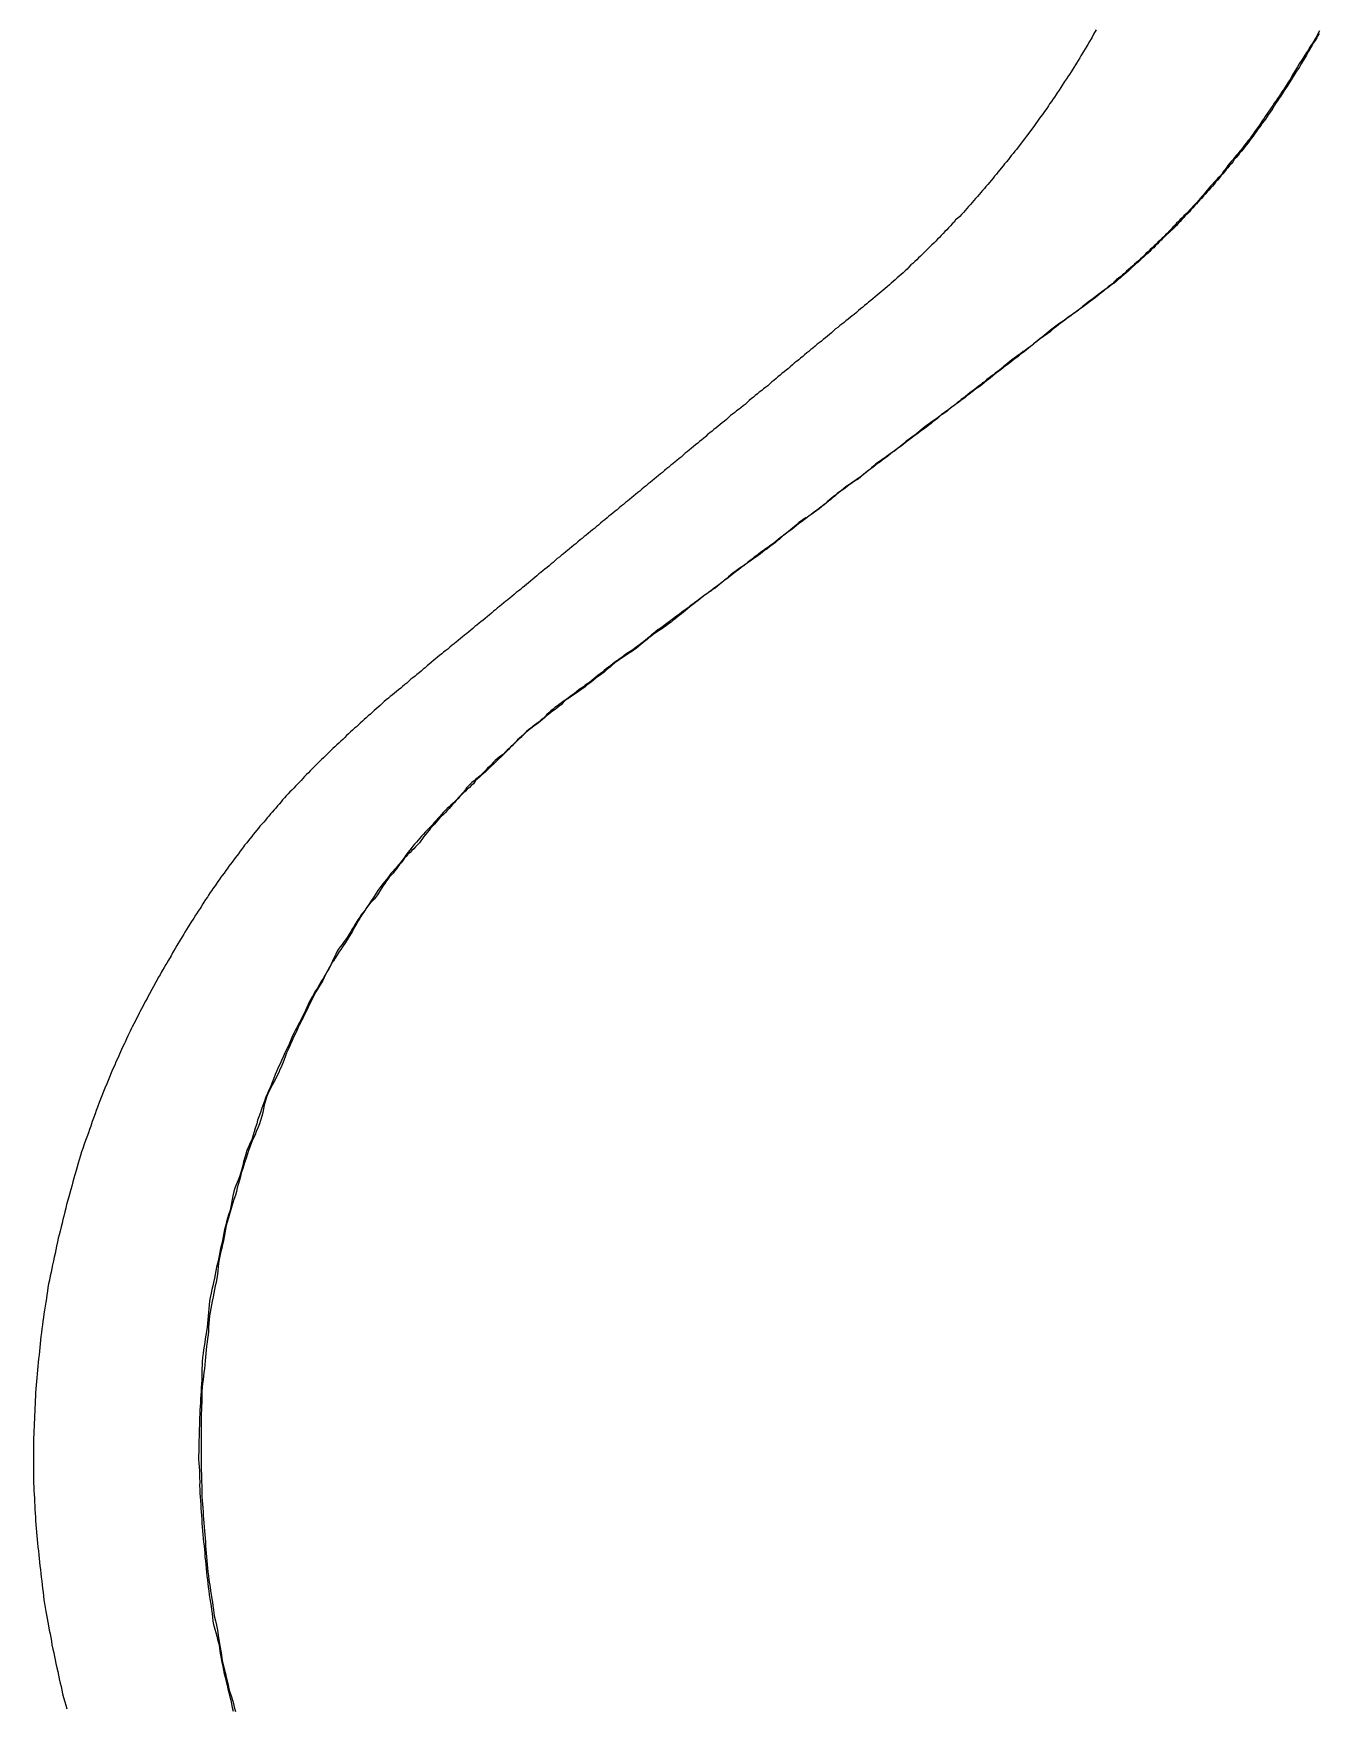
# Model space of a CAD drawing. Header units: millimetres. Extents: x 1.9 to 6, y -16.7 to 0.
# Drawn here: x 2.204 to 3.808, y -4.194 to -2.105 of the extents above; entities that cross this region are included whole.
import ezdxf

# ---------------------------------------------------------------- set-up
doc = ezdxf.new("R2010")
doc.units = ezdxf.units.MM
doc.header["$MEASUREMENT"] = 0
for name, color, linetype in [('Actual_1', 7, 'Continuous'), ('Actual_2', 7, 'Continuous'), ('Actual_3', 7, 'Continuous')]:
    doc.layers.add(name, color=color, linetype=linetype)

msp = doc.modelspace()

# ---------------------------------------------------------------- linework, layer by layer
at = {"layer": 'Actual_1'}
msp.add_lwpolyline([(3.8081, -2.1054), (3.8061, -2.1089), (3.8049, -2.1109), (3.8028, -2.1143), (3.8004, -2.1176), (3.7993, -2.1198), (3.7973, -2.1233), (3.7962, -2.1253), (3.794, -2.1289), (3.792, -2.1325), (3.7909, -2.1344), (3.7889, -2.138), (3.7867, -2.1413), (3.7855, -2.1434), (3.7834, -2.1469), (3.7822, -2.149), (3.7799, -2.1523), (3.7778, -2.1557), (3.7765, -2.1577), (3.7744, -2.1612), (3.7709, -2.1666), (3.7688, -2.17), (3.7675, -2.1721), (3.7653, -2.1754), (3.763, -2.1786), (3.7617, -2.1808), (3.7596, -2.1841), (3.7582, -2.1862), (3.756, -2.1895), (3.7536, -2.1927), (3.7524, -2.1949), (3.7503, -2.1984), (3.749, -2.2005), (3.7468, -2.2038), (3.7445, -2.2069), (3.7431, -2.2091), (3.7409, -2.2122), (3.7392, -2.2144), (3.7369, -2.2174), (3.7355, -2.2197), (3.733, -2.2227), (3.7307, -2.2259), (3.7292, -2.228), (3.7271, -2.2313), (3.7257, -2.2335), (3.7233, -2.2366), (3.7209, -2.2395), (3.7194, -2.2418), (3.7171, -2.2447), (3.7152, -2.2469), (3.713, -2.2498), (3.7111, -2.2521), (3.7088, -2.2549), (3.7071, -2.2573), (3.7046, -2.26), (3.7021, -2.2628), (3.7005, -2.2652), (3.6982, -2.268), (3.6963, -2.2703), (3.694, -2.273), (3.692, -2.2753), (3.6897, -2.2781), (3.6878, -2.2804), (3.6854, -2.2832), (3.6838, -2.2856), (3.6813, -2.2883), (3.6788, -2.291), (3.677, -2.2933), (3.6747, -2.296), (3.6726, -2.2983), (3.6703, -2.3009), (3.6681, -2.3032), (3.6658, -2.3058), (3.6637, -2.3081), (3.6614, -2.3107), (3.6592, -2.313), (3.6569, -2.3156), (3.6548, -2.3179), (3.6525, -2.3205), (3.6505, -2.3229), (3.648, -2.3254), (3.6461, -2.328), (3.6436, -2.3303), (3.6409, -2.3327), (3.6391, -2.3352), (3.6366, -2.3377), (3.6346, -2.3401), (3.6322, -2.3425), (3.63, -2.3449), (3.6277, -2.3471), (3.6253, -2.3495), (3.6228, -2.3515), (3.6204, -2.354), (3.6179, -2.3561), (3.6156, -2.3587), (3.613, -2.3607), (3.6109, -2.3633), (3.6083, -2.3654), (3.6062, -2.368), (3.6036, -2.3701), (3.6015, -2.3727), (3.5989, -2.3747), (3.5967, -2.3773), (3.5944, -2.3799), (3.5918, -2.3817), (3.5893, -2.3842), (3.5869, -2.3861), (3.5843, -2.3885), (3.582, -2.3906), (3.5794, -2.3929), (3.5771, -2.3951), (3.5744, -2.3974), (3.5722, -2.3995), (3.5695, -2.4018), (3.5672, -2.404), (3.5646, -2.4063), (3.5624, -2.4084), (3.5597, -2.4107), (3.5573, -2.4124), (3.5546, -2.4148), (3.5517, -2.4173), (3.5494, -2.4188), (3.5463, -2.4211), (3.5442, -2.4228), (3.5411, -2.425), (3.5389, -2.4268), (3.536, -2.4291), (3.5309, -2.4333), (3.528, -2.4357), (3.5257, -2.4374), (3.5227, -2.4396), (3.5205, -2.4412), (3.5174, -2.4434), (3.5121, -2.4472), (3.509, -2.4495), (3.5068, -2.4512), (3.5037, -2.4534), (3.5015, -2.455), (3.4985, -2.4573), (3.4932, -2.4612), (3.4901, -2.4635), (3.4879, -2.4652), (3.4849, -2.4674), (3.4826, -2.4691), (3.4797, -2.4715), (3.4773, -2.473), (3.4746, -2.4756), (3.4718, -2.478), (3.4695, -2.4797), (3.4664, -2.4819), (3.4642, -2.4835), (3.4611, -2.4857), (3.4588, -2.4871), (3.4559, -2.4897), (3.4529, -2.492), (3.4506, -2.4938), (3.4478, -2.496), (3.4455, -2.498), (3.4427, -2.5003), (3.4404, -2.5021), (3.4375, -2.5044), (3.4351, -2.5059), (3.4324, -2.5084), (3.4294, -2.5107), (3.4272, -2.5124), (3.4241, -2.5146), (3.4219, -2.5164), (3.4189, -2.5187), (3.4166, -2.5203), (3.4137, -2.5227), (3.4108, -2.5251), (3.4085, -2.5267), (3.4055, -2.5289), (3.4033, -2.5307), (3.4003, -2.533), (3.398, -2.5349), (3.3953, -2.5372), (3.3928, -2.5389), (3.3902, -2.5414), (3.3873, -2.5438), (3.3851, -2.5453), (3.3818, -2.5474), (3.3797, -2.549), (3.3765, -2.5512), (3.3713, -2.5553), (3.3684, -2.5577), (3.3662, -2.5595), (3.3632, -2.5617), (3.361, -2.5634), (3.358, -2.5657), (3.3557, -2.5671), (3.3527, -2.5696), (3.3497, -2.5719), (3.3475, -2.5735), (3.3443, -2.5757), (3.3421, -2.5773), (3.339, -2.5795), (3.3367, -2.581), (3.3339, -2.5836), (3.3312, -2.5861), (3.3288, -2.5879), (3.326, -2.5902), (3.3237, -2.5921), (3.3208, -2.5943), (3.3186, -2.5961), (3.3156, -2.5983), (3.3103, -2.6022), (3.3072, -2.6044), (3.305, -2.606), (3.3019, -2.6082), (3.2996, -2.6099), (3.2967, -2.6122), (3.2915, -2.6162), (3.2885, -2.6186), (3.2863, -2.6203), (3.2833, -2.6225), (3.2811, -2.6242), (3.278, -2.6265), (3.2757, -2.628), (3.2729, -2.6305), (3.2699, -2.6329), (3.2677, -2.6345), (3.2646, -2.6367), (3.2624, -2.6384), (3.2593, -2.6406), (3.257, -2.642), (3.2541, -2.6445), (3.251, -2.6469), (3.2488, -2.6485), (3.2458, -2.6507), (3.2436, -2.6526), (3.2407, -2.6549), (3.2384, -2.6566), (3.2355, -2.659), (3.2326, -2.6614), (3.2303, -2.6628), (3.2271, -2.6649), (3.2249, -2.6665), (3.2217, -2.6687), (3.2165, -2.6726), (3.2135, -2.6749), (3.2112, -2.6766), (3.2082, -2.6788), (3.2059, -2.6807), (3.2031, -2.683), (3.2007, -2.6849), (3.1981, -2.6873), (3.1956, -2.6889), (3.193, -2.6915), (3.1901, -2.6938), (3.1879, -2.6954), (3.1847, -2.6976), (3.1826, -2.6993), (3.1795, -2.7015), (3.177, -2.703), (3.1743, -2.7055), (3.1713, -2.7079), (3.1691, -2.7095), (3.166, -2.7117), (3.1638, -2.7134), (3.1608, -2.7157), (3.1583, -2.7172), (3.1556, -2.7198), (3.1527, -2.7222), (3.1504, -2.7238), (3.1474, -2.726), (3.1452, -2.7277), (3.1421, -2.7299), (3.1398, -2.7316), (3.137, -2.7341), (3.1344, -2.7367), (3.1319, -2.7384), (3.1292, -2.7408), (3.1269, -2.7426), (3.124, -2.7448), (3.1218, -2.7465), (3.1187, -2.7488), (3.1164, -2.7502), (3.1134, -2.7527), (3.1104, -2.755), (3.1082, -2.7566), (3.105, -2.7587), (3.1029, -2.7603), (3.0997, -2.7625), (3.0944, -2.7663), (3.0912, -2.7685), (3.089, -2.7701), (3.086, -2.7724), (3.0837, -2.7741), (3.0808, -2.7765), (3.0757, -2.7805), (3.0727, -2.7829), (3.0705, -2.7846), (3.0675, -2.7868), (3.0653, -2.7886), (3.0623, -2.7909), (3.06, -2.7926), (3.0572, -2.795), (3.0543, -2.7974), (3.052, -2.7989), (3.0488, -2.8011), (3.0466, -2.8027), (3.0435, -2.8049), (3.0411, -2.8063), (3.0382, -2.8088), (3.0353, -2.8112), (3.033, -2.8129), (3.0301, -2.8151), (3.0279, -2.817), (3.0249, -2.8192), (3.0226, -2.821), (3.0198, -2.8234), (3.0147, -2.8275), (3.0118, -2.8299), (3.0095, -2.8318), (3.0067, -2.834), (3.0045, -2.8359), (3.0015, -2.8381), (2.9993, -2.8398), (2.9963, -2.8421), (2.9934, -2.8446), (2.9911, -2.846), (2.9879, -2.8482), (2.9858, -2.8496), (2.9825, -2.8518), (2.9771, -2.8555), (2.9741, -2.8578), (2.9718, -2.8597), (2.969, -2.8619), (2.9667, -2.8639), (2.9639, -2.8661), (2.9616, -2.8679), (2.9588, -2.8703), (2.9559, -2.8728), (2.9536, -2.8742), (2.9504, -2.8764), (2.9483, -2.8779), (2.945, -2.88), (2.9397, -2.8837), (2.9364, -2.8859), (2.9343, -2.8874), (2.931, -2.8896), (2.9287, -2.8911), (2.9258, -2.8937), (2.9232, -2.8962), (2.9207, -2.8979), (2.9181, -2.9003), (2.9158, -2.9022), (2.9129, -2.9045), (2.9107, -2.9063), (2.9076, -2.9084), (2.9054, -2.91), (2.9024, -2.9124), (2.8995, -2.9148), (2.8971, -2.9164), (2.8942, -2.9187), (2.892, -2.9206), (2.8891, -2.9228), (2.8869, -2.9245), (2.8838, -2.9267), (2.8785, -2.9304), (2.8751, -2.9324), (2.873, -2.9339), (2.8698, -2.9362), (2.8673, -2.9377), (2.8646, -2.9404), (2.8621, -2.943), (2.8597, -2.9448), (2.8568, -2.9471), (2.8546, -2.9488), (2.8516, -2.951), (2.8494, -2.9528), (2.8464, -2.9551), (2.844, -2.9568), (2.8413, -2.9594), (2.8387, -2.9619), (2.8363, -2.9636), (2.8334, -2.9659), (2.8312, -2.9677), (2.8281, -2.9699), (2.8259, -2.9716), (2.8229, -2.9739), (2.8205, -2.9756), (2.8178, -2.9781), (2.8153, -2.9807), (2.8128, -2.9825), (2.8103, -2.9849), (2.8079, -2.987), (2.8056, -2.9894), (2.8032, -2.9918), (2.801, -2.9942), (2.7986, -2.9965), (2.7964, -2.999), (2.7939, -3.0013), (2.7917, -3.0038), (2.7893, -3.006), (2.787, -3.0084), (2.7845, -3.0105), (2.782, -3.0129), (2.7797, -3.0151), (2.7772, -3.0174), (2.7748, -3.0196), (2.7724, -3.022), (2.7701, -3.0243), (2.7676, -3.0266), (2.7653, -3.0288), (2.7627, -3.0311), (2.7604, -3.0333), (2.7577, -3.0355), (2.7555, -3.0376), (2.7527, -3.0417), (2.75, -3.044), (2.7477, -3.0462), (2.7451, -3.0485), (2.7428, -3.0507), (2.7403, -3.053), (2.7379, -3.0554), (2.7356, -3.0577), (2.7333, -3.0603), (2.7311, -3.0626), (2.7288, -3.0653), (2.7267, -3.0676), (2.7244, -3.0702), (2.7223, -3.0725), (2.72, -3.0751), (2.7177, -3.0775), (2.7153, -3.0798), (2.713, -3.0822), (2.7106, -3.0845), (2.7085, -3.0869), (2.7061, -3.0895), (2.7043, -3.0919), (2.7017, -3.0945), (2.6992, -3.0972), (2.6975, -3.0996), (2.6952, -3.1024), (2.6932, -3.1047), (2.691, -3.1076), (2.6892, -3.1098), (2.687, -3.1129), (2.6853, -3.1153), (2.6828, -3.1179), (2.6803, -3.1202), (2.6784, -3.1227), (2.6759, -3.1248), (2.6737, -3.1274), (2.671, -3.1295), (2.669, -3.1322), (2.6664, -3.1348), (2.6646, -3.1372), (2.6624, -3.1402), (2.6606, -3.1424), (2.6584, -3.1454), (2.6566, -3.1477), (2.6543, -3.1505), (2.6526, -3.153), (2.65, -3.1556), (2.6475, -3.1583), (2.6458, -3.1607), (2.6435, -3.1638), (2.642, -3.166), (2.6399, -3.1694), (2.6364, -3.1748), (2.6344, -3.1782), (2.6329, -3.1803), (2.6307, -3.1834), (2.6289, -3.1858), (2.6264, -3.1883), (2.6237, -3.1907), (2.622, -3.1933), (2.6195, -3.1962), (2.6179, -3.1985), (2.6158, -3.2018), (2.6144, -3.2039), (2.6122, -3.2073), (2.61, -3.2108), (2.6089, -3.2128), (2.6069, -3.2164), (2.6036, -3.2219), (2.6017, -3.2255), (2.6006, -3.2275), (2.5984, -3.231), (2.5964, -3.2344), (2.5951, -3.2365), (2.593, -3.2398), (2.5892, -3.2452), (2.5871, -3.2485), (2.5857, -3.2506), (2.5836, -3.254), (2.5801, -3.2594), (2.578, -3.2628), (2.5766, -3.2648), (2.5745, -3.2683), (2.5722, -3.2718), (2.5713, -3.2738), (2.5694, -3.2776), (2.5674, -3.2814), (2.5665, -3.2832), (2.5647, -3.287), (2.5615, -3.2924), (2.5595, -3.2959), (2.5583, -3.298), (2.5561, -3.3014), (2.5541, -3.3051), (2.5531, -3.307), (2.5512, -3.3108), (2.5494, -3.3147), (2.5486, -3.3164), (2.5467, -3.3203), (2.5449, -3.324), (2.5439, -3.3259), (2.5419, -3.3296), (2.5401, -3.3334), (2.5392, -3.3352), (2.5373, -3.339), (2.5354, -3.3429), (2.5346, -3.3447), (2.5327, -3.3485), (2.531, -3.3525), (2.5283, -3.358), (2.5266, -3.362), (2.5239, -3.3676), (2.5223, -3.3716), (2.5197, -3.3772), (2.5182, -3.3813), (2.5161, -3.3869), (2.5144, -3.391), (2.5129, -3.3951), (2.5109, -3.3989), (2.5102, -3.4006), (2.5085, -3.4045), (2.5065, -3.4083), (2.5056, -3.4101), (2.5038, -3.4138), (2.5016, -3.4174), (2.5007, -3.4193), (2.4988, -3.4231), (2.496, -3.4287), (2.4945, -3.4329), (2.4928, -3.4385), (2.4916, -3.4428), (2.4907, -3.4474), (2.4898, -3.4519), (2.4888, -3.4563), (2.487, -3.4617), (2.4856, -3.4659), (2.4841, -3.4701), (2.4818, -3.4756), (2.4802, -3.4797), (2.4776, -3.4852), (2.4759, -3.4893), (2.4738, -3.4949), (2.4722, -3.4991), (2.4709, -3.5034), (2.4693, -3.509), (2.4677, -3.5132), (2.4664, -3.5175), (2.4647, -3.5231), (2.4631, -3.5273), (2.4619, -3.5317), (2.4608, -3.5362), (2.4593, -3.5416), (2.4581, -3.546), (2.457, -3.5504), (2.4557, -3.5548), (2.4539, -3.5602), (2.4525, -3.5645), (2.4513, -3.5689), (2.4495, -3.5744), (2.4483, -3.5788), (2.4472, -3.5832), (2.4455, -3.5887), (2.4442, -3.593), (2.4432, -3.5975), (2.4425, -3.6022), (2.4418, -3.6068), (2.4409, -3.6121), (2.4398, -3.6166), (2.4388, -3.621), (2.4377, -3.6254), (2.4364, -3.6309), (2.4353, -3.6354), (2.4347, -3.64), (2.4342, -3.6446), (2.4338, -3.6493), (2.4333, -3.6539), (2.4326, -3.6585), (2.4317, -3.6638), (2.4306, -3.6682), (2.4296, -3.6727), (2.4287, -3.6773), (2.4278, -3.6819), (2.4268, -3.6872), (2.426, -3.6917), (2.4252, -3.6963), (2.4244, -3.7008), (2.4236, -3.7054), (2.423, -3.7102), (2.4226, -3.715), (2.4223, -3.7199), (2.422, -3.7246), (2.4216, -3.7293), (2.421, -3.7339), (2.4204, -3.7385), (2.4198, -3.7432), (2.4194, -3.7479), (2.419, -3.7526), (2.4186, -3.7572), (2.4181, -3.7618), (2.4176, -3.7669), (2.417, -3.7716), (2.4165, -3.7762), (2.416, -3.7809), (2.4154, -3.7855), (2.4148, -3.7901), (2.4144, -3.7948), (2.414, -3.7995), (2.4138, -3.8043), (2.4137, -3.809), (2.4137, -3.8137), (2.4136, -3.8184), (2.4134, -3.823), (2.4132, -3.8277), (2.413, -3.8326), (2.4129, -3.8372), (2.4129, -3.8419), (2.4129, -3.8466), (2.413, -3.8513), (2.413, -3.856), (2.413, -3.8607), (2.413, -3.8654), (2.413, -3.8701), (2.413, -3.8748), (2.4129, -3.8795), (2.4129, -3.8842), (2.4129, -3.8889), (2.413, -3.8936), (2.4131, -3.8984), (2.4133, -3.9031), (2.4135, -3.9077), (2.4136, -3.9124), (2.4137, -3.9171), (2.4137, -3.9218), (2.4138, -3.9265), (2.414, -3.9312), (2.4143, -3.936), (2.4146, -3.9407), (2.415, -3.9453), (2.4154, -3.95), (2.4157, -3.9547), (2.416, -3.9593), (2.4164, -3.964), (2.4167, -3.9687), (2.4172, -3.9737), (2.4177, -3.9784), (2.4181, -3.983), (2.4184, -3.9876), (2.4186, -3.9923), (2.4189, -3.997), (2.4193, -4.0017), (2.4198, -4.0064), (2.4202, -4.011), (2.4207, -4.0157), (2.4211, -4.0203), (2.4214, -4.025), (2.422, -4.0301), (2.4226, -4.0348), (2.4233, -4.0395), (2.4241, -4.0441), (2.4248, -4.0487), (2.4255, -4.0532), (2.4262, -4.0585), (2.4271, -4.063), (2.4277, -4.0676), (2.4284, -4.0722), (2.429, -4.0769), (2.4298, -4.0815), (2.4308, -4.086), (2.4321, -4.0914), (2.433, -4.0958), (2.4337, -4.1003), (2.4343, -4.1049), (2.4349, -4.1096), (2.4358, -4.1149), (2.4367, -4.1194), (2.4375, -4.124), (2.4382, -4.1285), (2.4389, -4.1332), (2.4397, -4.1377), (2.4409, -4.1422), (2.4423, -4.1476), (2.4434, -4.152), (2.4443, -4.1565), (2.4454, -4.161), (2.4466, -4.1664), (2.4477, -4.1709), (2.4489, -4.1753), (2.4505, -4.1796), (2.4522, -4.1851), (2.4532, -4.1895), (2.4543, -4.1939), (2.4557, -4.1994)], dxfattribs=at)
at = {"layer": 'Actual_2'}
msp.add_lwpolyline([(3.5297, -2.101), (3.5266, -2.1064), (3.5246, -2.1101), (3.5235, -2.112), (3.5214, -2.1156), (3.5193, -2.1191), (3.5182, -2.1211), (3.5162, -2.1246), (3.5138, -2.1279), (3.5127, -2.1301), (3.5107, -2.1335), (3.5094, -2.1356), (3.5073, -2.139), (3.5051, -2.1424), (3.5039, -2.1444), (3.5019, -2.1479), (3.4984, -2.1533), (3.4963, -2.1567), (3.4949, -2.1588), (3.4928, -2.1622), (3.4903, -2.1653), (3.4891, -2.1675), (3.487, -2.1709), (3.4856, -2.173), (3.4834, -2.1763), (3.481, -2.1794), (3.4798, -2.1816), (3.4776, -2.1849), (3.4762, -2.187), (3.474, -2.1903), (3.4715, -2.1933), (3.4703, -2.1957), (3.4681, -2.1989), (3.4666, -2.201), (3.4644, -2.2042), (3.4629, -2.2065), (3.4605, -2.2095), (3.4582, -2.2125), (3.4567, -2.2147), (3.4545, -2.2179), (3.4529, -2.2201), (3.4506, -2.2231), (3.4466, -2.2284), (3.4443, -2.2314), (3.4427, -2.2336), (3.4405, -2.2367), (3.4388, -2.2389), (3.4365, -2.2419), (3.4325, -2.2471), (3.4302, -2.25), (3.4284, -2.2523), (3.4262, -2.2552), (3.4243, -2.2574), (3.422, -2.2603), (3.4202, -2.2626), (3.4179, -2.2655), (3.4152, -2.268), (3.4137, -2.2706), (3.4113, -2.2733), (3.4095, -2.2756), (3.4072, -2.2785), (3.4053, -2.2808), (3.4031, -2.2836), (3.4012, -2.2859), (3.3989, -2.2887), (3.3971, -2.2911), (3.3946, -2.2937), (3.392, -2.2962), (3.3903, -2.2987), (3.3879, -2.3014), (3.3859, -2.3037), (3.3836, -2.3064), (3.3816, -2.3087), (3.3793, -2.3114), (3.3772, -2.3137), (3.3749, -2.3164), (3.3729, -2.3187), (3.3706, -2.3213), (3.3685, -2.3237), (3.3661, -2.3263), (3.3641, -2.3287), (3.3616, -2.3311), (3.3596, -2.3336), (3.3571, -2.3359), (3.3544, -2.3381), (3.3525, -2.3407), (3.3499, -2.3429), (3.3479, -2.3455), (3.3453, -2.3478), (3.3433, -2.3503), (3.3409, -2.3527), (3.3388, -2.3551), (3.3364, -2.3575), (3.3342, -2.3599), (3.3318, -2.3622), (3.3295, -2.3646), (3.3271, -2.3669), (3.3247, -2.3693), (3.3223, -2.3715), (3.32, -2.3739), (3.3176, -2.3762), (3.3153, -2.3786), (3.3129, -2.3808), (3.3105, -2.3832), (3.3081, -2.3854), (3.3058, -2.3879), (3.3033, -2.3899), (3.301, -2.3924), (3.2984, -2.3943), (3.2961, -2.3969), (3.2938, -2.3995), (3.2913, -2.4015), (3.2889, -2.404), (3.2865, -2.406), (3.2839, -2.4084), (3.2816, -2.4104), (3.2789, -2.4128), (3.2766, -2.4148), (3.2739, -2.4171), (3.2717, -2.4192), (3.2689, -2.4215), (3.2666, -2.4235), (3.2639, -2.4258), (3.2615, -2.4276), (3.2588, -2.43), (3.2538, -2.4342), (3.251, -2.4366), (3.2487, -2.4384), (3.2458, -2.4407), (3.2436, -2.4427), (3.2408, -2.4449), (3.2385, -2.4469), (3.2357, -2.4492), (3.2334, -2.451), (3.2306, -2.4534), (3.228, -2.456), (3.2255, -2.4576), (3.2227, -2.4599), (3.2204, -2.4618), (3.2175, -2.464), (3.2152, -2.4659), (3.2124, -2.4681), (3.21, -2.4699), (3.2073, -2.4723), (3.2047, -2.474), (3.2022, -2.4766), (3.1997, -2.4791), (3.1972, -2.481), (3.1945, -2.4833), (3.1922, -2.4852), (3.1893, -2.4874), (3.187, -2.4892), (3.1841, -2.4915), (3.1818, -2.4932), (3.179, -2.4957), (3.1764, -2.4982), (3.1739, -2.4999), (3.1712, -2.5023), (3.1688, -2.5041), (3.166, -2.5064), (3.1638, -2.5084), (3.1609, -2.5106), (3.1586, -2.5125), (3.1558, -2.5148), (3.1535, -2.5165), (3.1507, -2.519), (3.1481, -2.5215), (3.1457, -2.5233), (3.1429, -2.5256), (3.1406, -2.5275), (3.1377, -2.5298), (3.1355, -2.5317), (3.1327, -2.534), (3.1304, -2.5359), (3.1276, -2.5383), (3.1252, -2.54), (3.1226, -2.5425), (3.1199, -2.545), (3.1175, -2.5467), (3.1146, -2.549), (3.1124, -2.5508), (3.1094, -2.5531), (3.1072, -2.555), (3.1043, -2.5572), (3.102, -2.5591), (3.0993, -2.5615), (3.0968, -2.5632), (3.0943, -2.5658), (3.0916, -2.5683), (3.0892, -2.5701), (3.0863, -2.5724), (3.0841, -2.5742), (3.0811, -2.5764), (3.0789, -2.5782), (3.076, -2.5806), (3.0736, -2.5823), (3.071, -2.5848), (3.0683, -2.5872), (3.0659, -2.589), (3.0631, -2.5913), (3.0608, -2.5933), (3.058, -2.5955), (3.0557, -2.5975), (3.0529, -2.5997), (3.0506, -2.6016), (3.0478, -2.6039), (3.0453, -2.6056), (3.0427, -2.6082), (3.04, -2.6106), (3.0376, -2.6124), (3.0348, -2.6147), (3.0326, -2.6166), (3.0297, -2.6188), (3.0274, -2.6208), (3.0246, -2.6231), (3.0223, -2.6249), (3.0195, -2.6273), (3.0171, -2.6289), (3.0145, -2.6315), (3.0118, -2.634), (3.0094, -2.6358), (3.0066, -2.6381), (3.0043, -2.64), (3.0015, -2.6423), (2.9992, -2.6442), (2.9964, -2.6464), (2.994, -2.6482), (2.9913, -2.6507), (2.9887, -2.6533), (2.9862, -2.6549), (2.9834, -2.6573), (2.9811, -2.6591), (2.9782, -2.6614), (2.976, -2.6633), (2.9731, -2.6655), (2.9708, -2.6674), (2.9681, -2.6697), (2.9656, -2.6715), (2.963, -2.674), (2.9604, -2.6765), (2.958, -2.6783), (2.9551, -2.6806), (2.9529, -2.6824), (2.95, -2.6847), (2.9477, -2.6866), (2.9449, -2.6889), (2.9425, -2.6907), (2.9398, -2.6931), (2.9373, -2.6948), (2.9347, -2.6973), (2.932, -2.6998), (2.9296, -2.7015), (2.9267, -2.7038), (2.9245, -2.7057), (2.9216, -2.7079), (2.9194, -2.7098), (2.9165, -2.7121), (2.9142, -2.7139), (2.9114, -2.7163), (2.9088, -2.7189), (2.9064, -2.7206), (2.9036, -2.7229), (2.9013, -2.7248), (2.8985, -2.7271), (2.8962, -2.729), (2.8934, -2.7313), (2.8911, -2.7332), (2.8883, -2.7355), (2.8858, -2.7372), (2.8832, -2.7397), (2.8805, -2.7422), (2.8781, -2.744), (2.8753, -2.7463), (2.8731, -2.7482), (2.8702, -2.7504), (2.8679, -2.7523), (2.865, -2.7546), (2.8627, -2.7564), (2.86, -2.7588), (2.8574, -2.7604), (2.8549, -2.7631), (2.8522, -2.7655), (2.8499, -2.7674), (2.8471, -2.7697), (2.8448, -2.7716), (2.8419, -2.7738), (2.8397, -2.7757), (2.8368, -2.778), (2.8345, -2.7797), (2.8317, -2.7822), (2.8267, -2.7864), (2.824, -2.7889), (2.8216, -2.7907), (2.8188, -2.793), (2.8165, -2.7949), (2.8137, -2.7972), (2.8114, -2.7991), (2.8086, -2.8014), (2.8062, -2.8031), (2.8035, -2.8055), (2.8008, -2.8081), (2.7984, -2.8097), (2.7955, -2.8121), (2.7933, -2.8139), (2.7903, -2.8162), (2.7881, -2.8181), (2.7852, -2.8203), (2.7829, -2.8222), (2.7802, -2.8246), (2.7777, -2.8264), (2.7751, -2.8289), (2.7724, -2.8313), (2.7701, -2.8331), (2.7672, -2.8354), (2.765, -2.8373), (2.7621, -2.8395), (2.7598, -2.8414), (2.757, -2.8437), (2.7546, -2.8455), (2.7519, -2.8479), (2.7468, -2.8521), (2.744, -2.8544), (2.7417, -2.8563), (2.7388, -2.8586), (2.7366, -2.8605), (2.7338, -2.8628), (2.7315, -2.8647), (2.7287, -2.867), (2.7263, -2.8686), (2.7235, -2.8711), (2.7208, -2.8736), (2.7184, -2.8753), (2.7155, -2.8776), (2.7133, -2.8795), (2.7104, -2.8817), (2.7081, -2.8836), (2.7053, -2.8859), (2.7029, -2.8877), (2.7002, -2.8902), (2.6952, -2.8944), (2.6925, -2.8968), (2.6902, -2.8987), (2.6874, -2.901), (2.6851, -2.903), (2.6823, -2.9052), (2.68, -2.9072), (2.6772, -2.9094), (2.6748, -2.9112), (2.6721, -2.9136), (2.6695, -2.9162), (2.667, -2.9179), (2.6643, -2.9203), (2.662, -2.9222), (2.6592, -2.9245), (2.6569, -2.9264), (2.6541, -2.9287), (2.6518, -2.9306), (2.649, -2.9329), (2.6466, -2.9347), (2.6439, -2.9371), (2.6414, -2.9389), (2.6389, -2.9415), (2.6363, -2.944), (2.634, -2.9459), (2.6313, -2.9482), (2.629, -2.9503), (2.6264, -2.9526), (2.6241, -2.9547), (2.6214, -2.957), (2.6191, -2.9592), (2.6165, -2.9615), (2.6142, -2.9636), (2.6116, -2.9659), (2.6092, -2.968), (2.6067, -2.9704), (2.6043, -2.9724), (2.6018, -2.9748), (2.5993, -2.9768), (2.5969, -2.9794), (2.5943, -2.9813), (2.5921, -2.9839), (2.5898, -2.9865), (2.5873, -2.9885), (2.5848, -2.991), (2.5824, -2.993), (2.5799, -2.9954), (2.5775, -2.9975), (2.5751, -2.9999), (2.5727, -3.0022), (2.5704, -3.0045), (2.568, -3.0068), (2.5656, -3.0092), (2.5632, -3.0114), (2.5608, -3.0138), (2.5585, -3.0161), (2.5561, -3.0184), (2.5538, -3.0208), (2.5515, -3.0231), (2.5491, -3.0255), (2.5468, -3.0279), (2.5444, -3.0302), (2.5421, -3.0326), (2.5398, -3.035), (2.5376, -3.0374), (2.5352, -3.0399), (2.5332, -3.0423), (2.5308, -3.0448), (2.5288, -3.0473), (2.5262, -3.0496), (2.5235, -3.0518), (2.5217, -3.0544), (2.519, -3.0567), (2.5171, -3.0593), (2.5146, -3.0618), (2.5127, -3.0642), (2.5103, -3.0669), (2.5084, -3.0692), (2.5061, -3.072), (2.5041, -3.0743), (2.5018, -3.077), (2.4997, -3.0793), (2.4974, -3.082), (2.4954, -3.0843), (2.4931, -3.087), (2.4913, -3.0894), (2.4887, -3.092), (2.4862, -3.0946), (2.4845, -3.0971), (2.4821, -3.0999), (2.4803, -3.1022), (2.4781, -3.1051), (2.4762, -3.1074), (2.4739, -3.1103), (2.4722, -3.1126), (2.4698, -3.1154), (2.4672, -3.1181), (2.4657, -3.1205), (2.4634, -3.1236), (2.4617, -3.1258), (2.4595, -3.1289), (2.4578, -3.1311), (2.4555, -3.1341), (2.4516, -3.1393), (2.4493, -3.1424), (2.4476, -3.1446), (2.4455, -3.1477), (2.4439, -3.1499), (2.4416, -3.153), (2.4391, -3.156), (2.4377, -3.1583), (2.4355, -3.1615), (2.434, -3.1636), (2.4318, -3.1668), (2.4304, -3.1691), (2.428, -3.1721), (2.4258, -3.1754), (2.4243, -3.1775), (2.4222, -3.1808), (2.4209, -3.183), (2.4186, -3.1862), (2.4164, -3.1895), (2.415, -3.1916), (2.4129, -3.195), (2.4116, -3.1972), (2.4093, -3.2004), (2.4071, -3.2038), (2.4058, -3.2058), (2.4037, -3.2093), (2.4002, -3.2147), (2.3982, -3.2182), (2.3969, -3.2202), (2.3948, -3.2236), (2.3926, -3.227), (2.3914, -3.2291), (2.3893, -3.2326), (2.3859, -3.238), (2.3839, -3.2415), (2.3827, -3.2435), (2.3806, -3.2471), (2.3785, -3.2506), (2.3774, -3.2526), (2.3755, -3.2562), (2.3722, -3.2617), (2.3702, -3.2653), (2.3691, -3.2673), (2.3669, -3.2708), (2.3648, -3.2743), (2.3637, -3.2763), (2.3617, -3.2799), (2.3595, -3.2834), (2.3585, -3.2854), (2.3566, -3.2891), (2.3534, -3.2946), (2.3516, -3.2983), (2.3484, -3.3038), (2.3465, -3.3075), (2.3455, -3.3094), (2.3435, -3.3131), (2.3416, -3.3168), (2.3406, -3.3186), (2.3386, -3.3224), (2.3367, -3.3261), (2.3357, -3.328), (2.3338, -3.3317), (2.3319, -3.3355), (2.3309, -3.3373), (2.329, -3.341), (2.327, -3.3448), (2.3262, -3.3466), (2.3243, -3.3505), (2.3225, -3.3544), (2.3217, -3.3561), (2.3199, -3.36), (2.3181, -3.3639), (2.3173, -3.3656), (2.3154, -3.3695), (2.3136, -3.3734), (2.311, -3.379), (2.3093, -3.383), (2.3067, -3.3886), (2.3051, -3.3926), (2.3025, -3.3982), (2.3009, -3.4022), (2.2985, -3.4078), (2.2968, -3.4118), (2.2953, -3.4159), (2.2928, -3.4215), (2.2913, -3.4256), (2.289, -3.4312), (2.2874, -3.4353), (2.2859, -3.4394), (2.2836, -3.445), (2.2821, -3.4492), (2.2807, -3.4534), (2.2785, -3.4589), (2.2771, -3.4632), (2.2752, -3.4688), (2.2736, -3.473), (2.2723, -3.4772), (2.2702, -3.4828), (2.2686, -3.4869), (2.2672, -3.4912), (2.2652, -3.4967), (2.2638, -3.501), (2.2626, -3.5054), (2.261, -3.5109), (2.2596, -3.5152), (2.2585, -3.5196), (2.2572, -3.524), (2.2555, -3.5295), (2.2543, -3.5338), (2.2531, -3.5382), (2.2515, -3.5437), (2.2502, -3.5481), (2.249, -3.5525), (2.2479, -3.5569), (2.2462, -3.5623), (2.2451, -3.5668), (2.2441, -3.5712), (2.243, -3.5757), (2.2415, -3.5811), (2.2404, -3.5855), (2.2394, -3.59), (2.2384, -3.5945), (2.2369, -3.5999), (2.2358, -3.6043), (2.2348, -3.6088), (2.2338, -3.6133), (2.2324, -3.6187), (2.2315, -3.6232), (2.2307, -3.6277), (2.2298, -3.6323), (2.2289, -3.6368), (2.2276, -3.6421), (2.2266, -3.6466), (2.2257, -3.6511), (2.2248, -3.6557), (2.2237, -3.661), (2.2227, -3.6655), (2.2219, -3.6701), (2.2211, -3.6747), (2.2205, -3.6793), (2.2199, -3.6839), (2.2192, -3.6885), (2.2183, -3.6937), (2.2176, -3.6983), (2.2169, -3.7029), (2.2162, -3.7075), (2.2156, -3.7121), (2.215, -3.7168), (2.2143, -3.7219), (2.2136, -3.7265), (2.2131, -3.7312), (2.2125, -3.7358), (2.2121, -3.7405), (2.2116, -3.7451), (2.2111, -3.7498), (2.2107, -3.7544), (2.2102, -3.7591), (2.2098, -3.7638), (2.2093, -3.7688), (2.2088, -3.7735), (2.2084, -3.7781), (2.2079, -3.7828), (2.2075, -3.7874), (2.2072, -3.7921), (2.2068, -3.7968), (2.2065, -3.8015), (2.2062, -3.8061), (2.2059, -3.8108), (2.2057, -3.8155), (2.2055, -3.8202), (2.2054, -3.8249), (2.2052, -3.8296), (2.205, -3.8343), (2.2048, -3.8391), (2.2046, -3.8438), (2.2044, -3.8485), (2.2042, -3.8532), (2.204, -3.8579), (2.2039, -3.8626), (2.2038, -3.8673), (2.2038, -3.872), (2.2038, -3.8767), (2.2039, -3.8814), (2.2039, -3.886), (2.204, -3.8907), (2.2039, -3.8954), (2.2039, -3.9001), (2.2039, -3.9048), (2.204, -3.9095), (2.204, -3.9142), (2.2041, -3.919), (2.2043, -3.9237), (2.2046, -3.9284), (2.2049, -3.9331), (2.2051, -3.9378), (2.2054, -3.9425), (2.2056, -3.9472), (2.2059, -3.9519), (2.2062, -3.9566), (2.2065, -3.9613), (2.2068, -3.9659), (2.2071, -3.9706), (2.2074, -3.9753), (2.2078, -3.9799), (2.2082, -3.9846), (2.2087, -3.9893), (2.2093, -3.9944), (2.2099, -3.999), (2.2105, -4.0036), (2.211, -4.0083), (2.2115, -4.0129), (2.2119, -4.0176), (2.2124, -4.0222), (2.2129, -4.0269), (2.2134, -4.0315), (2.2141, -4.0366), (2.2147, -4.0413), (2.2152, -4.0459), (2.2158, -4.0505), (2.2163, -4.0552), (2.2169, -4.0598), (2.2176, -4.0644), (2.2184, -4.0697), (2.2194, -4.0743), (2.2202, -4.0788), (2.2209, -4.0834), (2.2217, -4.088), (2.2225, -4.0925), (2.2235, -4.0978), (2.2245, -4.1024), (2.2253, -4.1069), (2.2261, -4.1115), (2.2269, -4.116), (2.228, -4.1214), (2.229, -4.1259), (2.2299, -4.1305), (2.2307, -4.135), (2.2317, -4.1395), (2.233, -4.1449), (2.2341, -4.1494), (2.235, -4.1539), (2.2359, -4.1584), (2.237, -4.1638), (2.2382, -4.1682), (2.2392, -4.1728), (2.2402, -4.1772), (2.2414, -4.1817), (2.243, -4.1872), (2.2442, -4.1915), (2.2453, -4.196)], dxfattribs=at)
at = {"layer": 'Actual_3'}
msp.add_lwpolyline([(3.8084, -2.102), (3.8064, -2.1057), (3.8045, -2.1094), (3.8034, -2.1113), (3.8013, -2.1148), (3.7991, -2.1182), (3.7978, -2.1203), (3.7957, -2.1237), (3.7945, -2.1258), (3.7922, -2.1291), (3.79, -2.1325), (3.7887, -2.1346), (3.7867, -2.138), (3.7832, -2.1434), (3.7811, -2.1469), (3.7799, -2.1489), (3.7777, -2.1524), (3.7756, -2.1559), (3.7744, -2.1579), (3.7725, -2.1615), (3.769, -2.1669), (3.767, -2.1703), (3.7656, -2.1723), (3.7634, -2.1757), (3.761, -2.1788), (3.7598, -2.181), (3.7577, -2.1843), (3.7562, -2.1864), (3.754, -2.1897), (3.7515, -2.1928), (3.7503, -2.1951), (3.7482, -2.1983), (3.7466, -2.2005), (3.7445, -2.2037), (3.7407, -2.209), (3.7385, -2.2123), (3.737, -2.2144), (3.7349, -2.2177), (3.7336, -2.22), (3.7312, -2.223), (3.7289, -2.2262), (3.7274, -2.2283), (3.7253, -2.2315), (3.7237, -2.2337), (3.7213, -2.2368), (3.7188, -2.2395), (3.7173, -2.2419), (3.715, -2.2448), (3.7132, -2.2471), (3.711, -2.25), (3.7091, -2.2522), (3.7068, -2.2551), (3.7049, -2.2574), (3.7025, -2.2601), (3.7008, -2.2626), (3.6982, -2.2651), (3.6957, -2.2679), (3.694, -2.2702), (3.6918, -2.2734), (3.6902, -2.2755), (3.688, -2.2786), (3.6864, -2.281), (3.6839, -2.2837), (3.6814, -2.2861), (3.6795, -2.2886), (3.677, -2.2909), (3.6749, -2.2934), (3.6724, -2.2959), (3.6704, -2.2983), (3.6681, -2.301), (3.6661, -2.3033), (3.6639, -2.3062), (3.662, -2.3084), (3.6597, -2.3113), (3.6578, -2.3136), (3.6554, -2.3162), (3.6533, -2.3186), (3.6508, -2.321), (3.6488, -2.3234), (3.6463, -2.3258), (3.6444, -2.3284), (3.6418, -2.3307), (3.6392, -2.3329), (3.6372, -2.3355), (3.6347, -2.3377), (3.6326, -2.3402), (3.63, -2.3423), (3.6278, -2.3449), (3.6253, -2.347), (3.6232, -2.3496), (3.6207, -2.3519), (3.6186, -2.3544), (3.6161, -2.3567), (3.614, -2.3592), (3.6115, -2.3614), (3.6093, -2.3638), (3.6068, -2.366), (3.6045, -2.3684), (3.602, -2.3705), (3.5997, -2.373), (3.5972, -2.375), (3.5949, -2.3776), (3.5923, -2.3795), (3.5901, -2.3822), (3.5877, -2.3847), (3.5852, -2.3866), (3.5826, -2.389), (3.5802, -2.391), (3.5776, -2.3933), (3.5753, -2.3954), (3.5726, -2.3977), (3.5703, -2.3999), (3.5677, -2.4021), (3.5654, -2.4043), (3.5628, -2.4066), (3.5605, -2.4085), (3.5577, -2.4108), (3.5553, -2.4125), (3.5527, -2.4151), (3.55, -2.4176), (3.5476, -2.4193), (3.5448, -2.4216), (3.5425, -2.4235), (3.5396, -2.4257), (3.5374, -2.4275), (3.5344, -2.4298), (3.5321, -2.4313), (3.5292, -2.4337), (3.5262, -2.4361), (3.5239, -2.4377), (3.5208, -2.4399), (3.5186, -2.4416), (3.5157, -2.4439), (3.5133, -2.4457), (3.5106, -2.4481), (3.5055, -2.4523), (3.5025, -2.4546), (3.5003, -2.4562), (3.4971, -2.4583), (3.495, -2.4596), (3.4917, -2.4619), (3.4885, -2.4642), (3.4863, -2.4656), (3.4831, -2.4678), (3.4809, -2.4694), (3.4779, -2.4717), (3.4727, -2.4758), (3.4699, -2.4782), (3.4675, -2.48), (3.4647, -2.4823), (3.4625, -2.4842), (3.4596, -2.4864), (3.4573, -2.4883), (3.4545, -2.4906), (3.452, -2.4922), (3.4493, -2.4947), (3.4463, -2.4971), (3.4441, -2.4987), (3.441, -2.5008), (3.4388, -2.5024), (3.4357, -2.5047), (3.4304, -2.5085), (3.4273, -2.5107), (3.4251, -2.5124), (3.422, -2.5146), (3.4198, -2.5165), (3.4169, -2.5188), (3.4145, -2.5205), (3.4119, -2.523), (3.4092, -2.5255), (3.4068, -2.5272), (3.4038, -2.5294), (3.4016, -2.5312), (3.3985, -2.5334), (3.3963, -2.535), (3.3933, -2.5373), (3.3906, -2.5399), (3.3881, -2.5414), (3.3853, -2.5438), (3.383, -2.5456), (3.3801, -2.5478), (3.3778, -2.5496), (3.3749, -2.5519), (3.3725, -2.5534), (3.3697, -2.5559), (3.3668, -2.5583), (3.3645, -2.56), (3.3615, -2.5622), (3.3593, -2.5641), (3.3564, -2.5663), (3.3541, -2.5682), (3.3512, -2.5705), (3.3488, -2.5721), (3.3461, -2.5746), (3.3433, -2.577), (3.341, -2.5786), (3.3378, -2.5807), (3.3357, -2.5823), (3.3325, -2.5845), (3.3272, -2.5883), (3.324, -2.5905), (3.3218, -2.5921), (3.3187, -2.5943), (3.3164, -2.596), (3.3135, -2.5984), (3.3084, -2.6025), (3.3055, -2.6049), (3.3033, -2.6065), (3.3002, -2.6087), (3.298, -2.6104), (3.2949, -2.6127), (3.2925, -2.6142), (3.2898, -2.6169), (3.2872, -2.6193), (3.2848, -2.6211), (3.2819, -2.6234), (3.2797, -2.6251), (3.2765, -2.6273), (3.2744, -2.6287), (3.2712, -2.631), (3.2681, -2.6333), (3.2659, -2.6348), (3.2627, -2.6369), (3.2605, -2.6386), (3.2574, -2.6408), (3.255, -2.6424), (3.2523, -2.645), (3.2496, -2.6475), (3.2472, -2.6493), (3.2444, -2.6516), (3.2421, -2.6535), (3.2393, -2.6557), (3.237, -2.6576), (3.2341, -2.6598), (3.2318, -2.6612), (3.2288, -2.6635), (3.2255, -2.6658), (3.2234, -2.6672), (3.2201, -2.6694), (3.2179, -2.6709), (3.2149, -2.6733), (3.2121, -2.6758), (3.2097, -2.6774), (3.2067, -2.6796), (3.2045, -2.6814), (3.2015, -2.6836), (3.1992, -2.6856), (3.1965, -2.6879), (3.1941, -2.6898), (3.1915, -2.6923), (3.189, -2.694), (3.1865, -2.6966), (3.1837, -2.699), (3.1814, -2.7006), (3.1783, -2.7028), (3.1762, -2.7043), (3.1729, -2.7064), (3.1696, -2.7088), (3.1675, -2.7099), (3.1641, -2.712), (3.162, -2.7135), (3.1588, -2.7158), (3.1536, -2.72), (3.151, -2.7225), (3.1486, -2.7244), (3.1459, -2.7267), (3.1436, -2.7286), (3.1407, -2.7308), (3.1385, -2.7326), (3.1355, -2.7349), (3.1332, -2.7365), (3.1304, -2.739), (3.1275, -2.7414), (3.1252, -2.743), (3.1221, -2.7452), (3.12, -2.7468), (3.1168, -2.749), (3.1145, -2.7504), (3.1115, -2.7528), (3.1084, -2.7551), (3.1062, -2.7568), (3.1032, -2.759), (3.1009, -2.7608), (3.098, -2.7631), (3.0957, -2.7648), (3.0929, -2.7672), (3.09, -2.7697), (3.0877, -2.7711), (3.0845, -2.7732), (3.0824, -2.7747), (3.0791, -2.777), (3.0767, -2.7784), (3.0739, -2.781), (3.0712, -2.7835), (3.0689, -2.7854), (3.0661, -2.7877), (3.0639, -2.7896), (3.061, -2.7918), (3.0588, -2.7936), (3.0557, -2.7958), (3.0534, -2.7973), (3.0505, -2.7997), (3.0474, -2.802), (3.0452, -2.8036), (3.042, -2.8058), (3.0398, -2.8074), (3.0368, -2.8097), (3.0316, -2.8136), (3.0285, -2.8159), (3.0263, -2.8176), (3.0233, -2.8198), (3.021, -2.8215), (3.018, -2.8238), (3.0128, -2.8277), (3.0098, -2.83), (3.0075, -2.8317), (3.0045, -2.8339), (3.0022, -2.8355), (2.9992, -2.8378), (2.994, -2.8417), (2.9909, -2.844), (2.9887, -2.8456), (2.9856, -2.8477), (2.9833, -2.8493), (2.9803, -2.8517), (2.9776, -2.8542), (2.9751, -2.8559), (2.9724, -2.8582), (2.9701, -2.8602), (2.9673, -2.8625), (2.9651, -2.8644), (2.9621, -2.8666), (2.9599, -2.8682), (2.9569, -2.8705), (2.9539, -2.873), (2.9516, -2.8743), (2.9484, -2.8764), (2.9463, -2.8779), (2.943, -2.8801), (2.9377, -2.8839), (2.9345, -2.8861), (2.9323, -2.8878), (2.9292, -2.89), (2.927, -2.8915), (2.924, -2.8939), (2.9211, -2.8963), (2.9188, -2.8979), (2.9159, -2.9002), (2.9136, -2.9022), (2.9108, -2.9044), (2.9085, -2.9063), (2.9056, -2.9086), (2.9033, -2.9102), (2.9005, -2.9126), (2.8976, -2.9151), (2.8953, -2.9166), (2.8922, -2.9188), (2.89, -2.9205), (2.8869, -2.9227), (2.8846, -2.9242), (2.8817, -2.9267), (2.8788, -2.9291), (2.8765, -2.9306), (2.8734, -2.9328), (2.8712, -2.9345), (2.8681, -2.9367), (2.8658, -2.9381), (2.8628, -2.9405), (2.8597, -2.9428), (2.8575, -2.9444), (2.8543, -2.9466), (2.8521, -2.9484), (2.8493, -2.9508), (2.8469, -2.953), (2.8445, -2.9554), (2.8421, -2.9576), (2.8397, -2.96), (2.8373, -2.9618), (2.8347, -2.9642), (2.8318, -2.9666), (2.8295, -2.9682), (2.8265, -2.9704), (2.8242, -2.9722), (2.8214, -2.9745), (2.819, -2.9766), (2.8165, -2.979), (2.8141, -2.9813), (2.8117, -2.9837), (2.8093, -2.986), (2.807, -2.9884), (2.8047, -2.9906), (2.8023, -2.993), (2.7999, -2.9951), (2.7975, -2.9975), (2.795, -2.9995), (2.7926, -3.0019), (2.7901, -3.0046), (2.7876, -3.0062), (2.7848, -3.0086), (2.7825, -3.0105), (2.7798, -3.0128), (2.7775, -3.0151), (2.7751, -3.0174), (2.7728, -3.0199), (2.7705, -3.0222), (2.7682, -3.0247), (2.7659, -3.0271), (2.7636, -3.0293), (2.761, -3.0316), (2.7588, -3.0337), (2.7559, -3.0359), (2.7537, -3.0379), (2.7509, -3.0402), (2.7486, -3.0422), (2.746, -3.0446), (2.7436, -3.047), (2.743, -3.0489), (2.7407, -3.0515), (2.7386, -3.0538), (2.7363, -3.0566), (2.7343, -3.0589), (2.7319, -3.0614), (2.7297, -3.0639), (2.7273, -3.066), (2.7247, -3.0684), (2.7223, -3.0704), (2.7198, -3.0727), (2.7174, -3.0751), (2.7151, -3.0774), (2.7128, -3.08), (2.7107, -3.0824), (2.7083, -3.0849), (2.7064, -3.0874), (2.7039, -3.0898), (2.7021, -3.0924), (2.6994, -3.0948), (2.6969, -3.0973), (2.695, -3.0997), (2.6926, -3.1022), (2.6905, -3.1046), (2.6881, -3.107), (2.6859, -3.1094), (2.6836, -3.1119), (2.6815, -3.1143), (2.6792, -3.117), (2.6772, -3.1193), (2.6749, -3.1223), (2.6733, -3.1245), (2.6709, -3.1276), (2.6685, -3.1306), (2.6671, -3.1329), (2.6649, -3.1359), (2.6631, -3.1381), (2.6609, -3.141), (2.6589, -3.1433), (2.6566, -3.146), (2.6547, -3.1483), (2.6522, -3.151), (2.6497, -3.1538), (2.6481, -3.1562), (2.6459, -3.1592), (2.644, -3.1614), (2.6418, -3.1642), (2.6398, -3.1665), (2.6375, -3.1694), (2.636, -3.1716), (2.6336, -3.1748), (2.6314, -3.1782), (2.6301, -3.1802), (2.6281, -3.1837), (2.6245, -3.189), (2.6223, -3.1922), (2.6208, -3.1944), (2.6186, -3.1976), (2.6171, -3.1998), (2.6147, -3.2028), (2.6122, -3.2058), (2.6108, -3.2081), (2.6086, -3.2114), (2.6072, -3.2135), (2.6051, -3.2169), (2.6029, -3.2205), (2.6018, -3.2224), (2.5999, -3.2261), (2.5965, -3.2314), (2.5943, -3.2346), (2.5927, -3.2368), (2.5905, -3.2398), (2.5888, -3.2421), (2.5865, -3.2451), (2.584, -3.2485), (2.5829, -3.2505), (2.581, -3.2543), (2.5783, -3.2599), (2.5766, -3.2639), (2.5748, -3.2677), (2.5739, -3.2695), (2.572, -3.2732), (2.5697, -3.2765), (2.5686, -3.2786), (2.5666, -3.2821), (2.5655, -3.2842), (2.5632, -3.2876), (2.5612, -3.2912), (2.56, -3.2932), (2.558, -3.2967), (2.5557, -3.3001), (2.5546, -3.3022), (2.5526, -3.3057), (2.5516, -3.3077), (2.5494, -3.3112), (2.5475, -3.3151), (2.5467, -3.3169), (2.5447, -3.3207), (2.5431, -3.3247), (2.5404, -3.3302), (2.5387, -3.3341), (2.5357, -3.3396), (2.5338, -3.3433), (2.5328, -3.3453), (2.5306, -3.3488), (2.5288, -3.3528), (2.5262, -3.3584), (2.5246, -3.3625), (2.5228, -3.3664), (2.5204, -3.372), (2.5184, -3.3757), (2.5175, -3.3775), (2.5157, -3.3814), (2.5131, -3.387), (2.5114, -3.391), (2.5097, -3.395), (2.5071, -3.4005), (2.5055, -3.4046), (2.5031, -3.4102), (2.5016, -3.4144), (2.4994, -3.42), (2.4976, -3.424), (2.4959, -3.428), (2.4933, -3.4336), (2.4919, -3.4378), (2.4899, -3.4433), (2.4884, -3.4476), (2.4871, -3.4518), (2.485, -3.4574), (2.4835, -3.4616), (2.4823, -3.466), (2.4806, -3.4715), (2.4793, -3.4759), (2.4781, -3.4802), (2.4761, -3.4858), (2.4743, -3.4898), (2.4727, -3.4938), (2.4702, -3.4994), (2.4688, -3.5037), (2.4675, -3.5081), (2.466, -3.5136), (2.4649, -3.518), (2.4639, -3.5225), (2.4627, -3.5268), (2.4607, -3.5323), (2.4592, -3.5364), (2.4568, -3.542), (2.4552, -3.5461), (2.4539, -3.5505), (2.4527, -3.5559), (2.4518, -3.5605), (2.451, -3.5651), (2.4501, -3.5695), (2.449, -3.5739), (2.4473, -3.5794), (2.446, -3.5837), (2.4448, -3.5881), (2.4433, -3.5936), (2.4421, -3.598), (2.4411, -3.6025), (2.4403, -3.6071), (2.4395, -3.6117), (2.4384, -3.617), (2.4373, -3.6215), (2.4363, -3.626), (2.4354, -3.6305), (2.4345, -3.635), (2.4332, -3.6404), (2.4323, -3.6449), (2.4314, -3.6494), (2.4306, -3.654), (2.4297, -3.6585), (2.4285, -3.6639), (2.4275, -3.6683), (2.4265, -3.6728), (2.4255, -3.6773), (2.4244, -3.6827), (2.4235, -3.6873), (2.4229, -3.6919), (2.4225, -3.6965), (2.422, -3.7012), (2.4217, -3.7059), (2.4213, -3.7105), (2.4209, -3.7152), (2.4205, -3.7198), (2.4198, -3.725), (2.419, -3.7295), (2.4182, -3.7341), (2.4175, -3.7387), (2.4168, -3.7433), (2.4161, -3.748), (2.4155, -3.7526), (2.4148, -3.7577), (2.4143, -3.7624), (2.4141, -3.767), (2.4139, -3.7717), (2.4139, -3.7764), (2.4138, -3.7811), (2.4137, -3.7858), (2.4135, -3.7905), (2.4132, -3.7952), (2.4129, -3.7998), (2.4126, -3.8045), (2.4123, -3.8092), (2.4121, -3.8139), (2.4118, -3.8186), (2.4115, -3.8232), (2.4112, -3.828), (2.411, -3.8327), (2.4109, -3.8374), (2.4108, -3.8421), (2.4107, -3.8468), (2.4106, -3.8516), (2.4104, -3.8563), (2.4103, -3.861), (2.4103, -3.8657), (2.4101, -3.8704), (2.41, -3.8751), (2.4098, -3.8797), (2.4098, -3.8844), (2.41, -3.8893), (2.4104, -3.8941), (2.4108, -3.8987), (2.411, -3.9033), (2.4111, -3.9079), (2.4112, -3.9126), (2.4111, -3.9173), (2.4112, -3.9221), (2.4114, -3.9268), (2.4117, -3.9315), (2.412, -3.9362), (2.4124, -3.9409), (2.4127, -3.9456), (2.413, -3.9502), (2.4133, -3.9549), (2.4137, -3.9596), (2.414, -3.9642), (2.4143, -3.9689), (2.4147, -3.9739), (2.4152, -3.9786), (2.4157, -3.9833), (2.4161, -3.988), (2.4166, -3.9926), (2.417, -3.9972), (2.4174, -4.0019), (2.4178, -4.0066), (2.4183, -4.0112), (2.4188, -4.0159), (2.4193, -4.0209), (2.4198, -4.0256), (2.4203, -4.0302), (2.4208, -4.0349), (2.4213, -4.0396), (2.4219, -4.0443), (2.4225, -4.0489), (2.4231, -4.0535), (2.4239, -4.0588), (2.4248, -4.0633), (2.4255, -4.0679), (2.4261, -4.0724), (2.4266, -4.0771), (2.4271, -4.0817), (2.4277, -4.0864), (2.4286, -4.0909), (2.4301, -4.0964), (2.4313, -4.1008), (2.4324, -4.1052), (2.4336, -4.1096), (2.4349, -4.115), (2.4357, -4.1195), (2.4364, -4.124), (2.4371, -4.1286), (2.4378, -4.1332), (2.4388, -4.1377), (2.4399, -4.1431), (2.4408, -4.1476), (2.4418, -4.1521), (2.4429, -4.1566), (2.4443, -4.162), (2.4453, -4.1665), (2.4463, -4.171), (2.4474, -4.1754), (2.4489, -4.1808), (2.4499, -4.1852), (2.4507, -4.1897), (2.4516, -4.1943), (2.4528, -4.1987)], dxfattribs=at)

doc.saveas('drawing.dxf')
